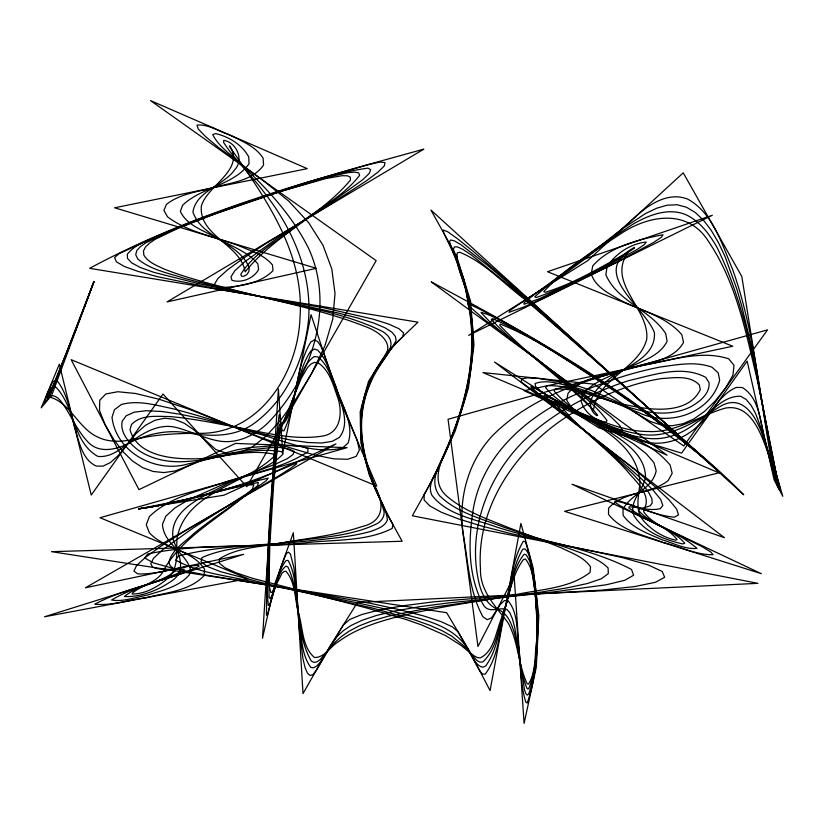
<?xml version="1.0" encoding="UTF-8"?>
<svg xmlns="http://www.w3.org/2000/svg" width="824" height="824" viewBox="0 0 824 824"><rect width="100%" height="100%" fill="white"/><g stroke="black" fill="none" stroke-linecap="round" stroke-linejoin="round"><path stroke-width="1.24" d="M537.248 622.717L537.094 635.366M536.455 641.917C534.591 655.832 536.033 671.951 528.462 684.136L527.133 683.704C518.111 664.484 518.409 641.783 508.109 622.872C495.904 606.495 479.753 591.22 480.464 568.756C476.344 508.223 514.289 452.386 562.72 419.313C592.569 399.29 626.158 384.066 661.847 378.525C674.197 377.886 689.976 374.858 699.38 385.024L700.287 389.68C687.546 415.718 649.034 409.889 625.828 404.79C602.262 400.371 579.416 387.723 555.17 389.124L554.192 391.05C579.962 422.537 637.065 435.742 640.001 482.689C638.961 495.368 634.377 509.86 643.544 520.789C651.846 530.244 663.186 537.475 675.546 540.142L677.05 539.658C668.645 527.926 652.124 524.033 643.832 511.982L643.699 509.901C652.865 495.09 635.191 481.134 626.868 470.679C606.794 448.421 581.754 430.931 562.39 408.148L562.977 406.932C591.169 415.275 617.784 431.488 648.117 431.498C676.174 433.094 699.452 415.43 725.316 408.127C749.706 403.544 760.356 431.673 766.886 449.997C770.162 459.287 772.964 468.753 776.002 478.126C776.177 478.765 777.866 483.822 777.547 480.649C770.945 446.423 764.064 412.237 756.834 378.134C745.617 331.145 735.966 281.767 708.331 241.164C687.546 208.194 647.983 215.188 620.153 234.181C593.785 251.691 565.295 268.325 543.768 291.614L545.292 292.304C574.699 283.312 601.242 266.832 628.115 252.206C606.083 283.302 650.043 308.681 646.686 339.55C638.322 369.451 597.379 378.319 593.455 410.301C563.904 380.266 528.699 355.937 499.818 325.336L500.209 324.048C538.494 339.138 572.289 364.383 607.144 386.085C637.179 405.882 665.689 427.841 694.004 449.966L683.446 439.872M362.241 408.107C355.865 449.224 373.869 488.972 392.801 524.342L392.255 528.39C365.053 542.182 332.515 539.236 302.954 543.129C251.351 547.764 198.677 543.304 147.774 553.934L144.725 558.003L153.336 562.864L173.607 568.519L205.516 574.967L295.579 589.644L371.088 603.467L400.114 609.842L423.32 615.858L440.696 621.502L452.263 626.796L458 631.73L479.702 670.684L482.37 674.053L485.202 674.176C499.416 655.276 499.54 629.227 505.493 607C511.107 585.246 511.549 560.65 523.394 541.162L525.362 541.77C534.117 567.592 537.289 595.196 537.928 622.398C537.567 649.394 536.197 677.503 527.216 702.985L525.774 702.079C520.552 685.269 520.964 667.265 519.12 649.889C516.36 633.666 519.12 613.643 507.79 600.418L504.298 600.696L500.384 604.373L491.588 617.887L487.211 619.679L482.936 616.826C468.98 591.302 468.094 560.99 463.006 532.891C458.36 498.366 467.97 462.398 491.732 436.504C532.149 394.892 589.933 378.525 644.584 364.991C671.982 360.325 701.203 349.809 728.725 358.821L734.009 365.31L732.979 375.002L725.666 387.908L715.139 401.031L704.541 411.382L693.839 418.942L683.044 423.732L672.168 425.74L661.198 424.968L650.136 421.414L615.909 401.206L591.488 390.463L578.767 386.271L565.717 382.861L538.587 378.391L527.391 377.814L521.623 378.978L521.283 381.903C544.355 401.061 574.276 409.744 600.954 422.712C625.097 434.433 652.69 443.631 670.149 465.117L672.199 473.306L668.161 480.536C650.723 494.658 623.778 490.908 608.596 508.202L608.503 514.32C621.44 531.099 644.327 535.003 663.001 542.511C679.553 546.374 695.94 555.046 713.1 554.717L710.546 551.833L701.955 546.58L630.02 511.065L619.699 505.462L614.725 502.094L615.095 500.961C635.335 504.566 653.782 515.433 674.403 517.184L678.523 514.918L676.669 509.067L668.841 499.643L655.039 486.634L635.253 470.041L546.776 400.979L531.078 387.259L531.068 386.054C569.199 407.87 606.845 433.259 650.435 442.756C667.677 445.125 684.796 437.987 697.423 426.472C711.709 414.833 718.549 394.799 736.234 387.465L742.321 387.496C761.87 399.794 760.058 427.316 766.845 447.072C770.049 459.874 772.953 472.791 777.269 485.284C777.856 488.426 781.605 492.958 779.72 486.891C777.475 478.044 774.57 469.371 772.799 460.41C758.822 396.632 754.712 330.548 732.371 268.768C721.711 243.801 713.203 213.416 687.968 199.254C668.717 191.353 649.261 204.177 635.448 216.753M693.139 448.534L701.1 455.929C671.096 431.302 640.258 407.612 607.855 386.188C570.311 362.323 533.334 336.419 492.464 318.631L491.341 319.434C523.498 354.588 567.942 377.783 597.668 415.296L596.772 415.636C582.702 405.758 595.495 387.527 606.619 381.182C622.759 366.896 656.11 358.986 654.421 332.659C644.244 305.704 587.728 272.105 634.47 247.458L634.449 248.137C603.93 268.325 570.63 285.228 536.187 297.567L534.766 296.836C564.873 269.675 598.935 246.376 632.935 224.18C648.395 215.332 667.203 207.566 684.94 214.302C699.504 220.605 709.248 233.892 716.932 247.252C753.28 321.082 760.109 404.502 778.381 483.781C778.309 487.139 776.023 478.538 775.662 477.827C772.088 466.116 768.916 454.282 765.043 442.663C759.378 423.072 745.184 390.885 719.568 406.84C695.116 421.548 668.8 439.831 638.621 433.939C608.833 429.273 582.99 412.845 555.438 401.854L554.119 402.38L561.381 410.404L607.494 450.388L632.729 473.8L642.123 483.843L648.55 492.165L651.846 498.572L652.196 503.062L650.136 505.864L639.62 509.026L638.373 510.272C650.672 524.682 672.58 528.668 684.744 543.294L682.736 543.933C664.463 539.802 644.327 532.098 633.914 515.628C628.424 501.013 643.956 490.301 645.532 476.54C644.656 450.965 617.31 438.007 599.151 424.803C581.857 411.99 558.899 404.708 545.581 387.465L547.311 385.622C578.932 385.251 607.587 402.534 637.838 409.755C655.204 414.338 674.393 414.956 690.811 406.747C699.597 401.752 709.845 394.037 709.093 382.769L705.756 377.371C682.118 364.661 653.689 374.93 629.371 380.461C595.814 391.009 563.956 407.118 536.609 429.345C490.847 466.137 464.273 529.142 480.083 587.028C483.008 596.792 488.91 606.413 498.994 609.894C505.318 612.685 509.16 618.803 511.58 625.025C519.789 645.48 518.461 668.81 527.236 688.864L528.586 688.874C537.99 666.389 536.558 640.681 536.784 616.64C534.642 598.348 536.98 574.06 525.475 559.012L523.549 559.403C511.014 576.069 509.15 598.461 501.806 617.639C495.832 630.947 494.699 651.104 480.104 657.954L477.044 657.428L473.779 655.646L460.606 645.089L445.547 635.551L421.692 624.983L405.758 619.401L365.959 607.782L252.288 578.232L236.22 572.835L225.014 567.767L219.349 563.101L219.483 558.837C238.981 546.405 263.804 547.033 285.846 542.13C311.462 537.887 337.5 534.827 362.21 526.515C384.334 521.489 384.344 503.505 375.239 487.087C365.156 462.274 358.533 434.99 363.003 408.158A182.31 136.712 4.9 0 1 371.099 381.594C375.126 372.397 381.069 364.239 385.642 355.329C393.934 341.064 376.413 330.579 365.094 326.459C322.586 309.803 277.482 301.378 233.46 289.78C209.996 283.683 186.358 277.843 163.77 268.912C156.581 265.4 148.279 262.413 143.901 255.234L143.438 251.052L145.467 247.015L149.566 243.101L155.273 239.269L178.571 228.073L216.65 213.292L281.88 191.075L325.614 178.602L342.053 175.697L347.419 175.8L350.324 177.201L350.447 180.065C320.536 215.878 274.495 235.262 245.13 271.899C240.845 244.347 198.656 236.22 201.365 206.103C207.051 185.493 245.48 169.929 229.7 145.807L229.402 146.404C264.926 197.297 304.798 252.422 299.988 318.023C297.907 373.736 258.932 435.525 197.379 433.28C177.654 433.465 157.837 434.248 138.514 438.584C125.505 441.139 111.384 443.384 98.89 437.554C78.342 429.242 70.854 402.576 49.327 396.952L93.926 281.664L51.788 395.077L41.2 407.859L59.349 364.167L91.237 495.059L162.987 394.016L246.809 486.737L376.156 260.631L150.524 100.6L307.249 168.652L114.608 207.782L316.344 268.325L167.045 301.914L423.845 149.144C309.855 180.559 194.31 211.902 89.651 268.325L417.953 322.184L387.27 351.632L368.493 381.461L360.191 411.825L360.922 442.859L369.173 474.676L383.438 507.429L402.163 541.255L51.5 551.678L446.68 612.716L469.32 650.744L490.074 690.615L520.912 523.394L533.169 567.994L538.824 615.693L536.311 667.183L524.085 723.4L514.166 576.378L477.961 646.5L448.05 419.282L767.556 329.858L683.776 445.959L594.197 384.19L482.967 372.582L718.93 472.842L564.625 511.333L761.366 573.689L572 484.224L724.471 537.712L494.524 362.045L598.904 427.893L681.572 453.128L747.141 361.139L774.179 479.98L782.8 496.275L770.121 454.096L741.827 276.545L683.24 172.824L587.666 260.683L468.691 335.378L712.369 215.26L547.517 271.724L732.732 346.245L524.146 390.7L667.038 455.188L431.251 281.87C542.357 341.455 654.266 404.44 743.712 494.761L430.921 210.027L456.661 256.223L470.545 301.131L473.975 345.009L468.392 388.145L455.25 430.798L436.061 473.244L412.34 515.783L757.895 583.341L357.472 602.416L329.415 647.221L303.016 693.592L293.334 532.757L274.814 583.825L262.495 638.25L278.388 389.031L282.766 453.076L311.07 314.716L337.5 394.521L376.774 486.067L71.163 359.686L138.957 489.631L235.437 443.425L347.069 447.659L100.023 517.73L247.818 578.633L44.496 616.785L243.616 554.356L85.439 587.78L335.976 443.889L223.932 495.203L138.679 508.82L186.718 499.293L244.543 485.243L253.864 484.739L252.371 489.044C223.891 516.02 185.04 533.89 164.656 568.509C159.403 582.012 143.026 584.34 132.767 592.744L132.17 593.991C145.467 594.135 158.507 586.472 168.333 577.851C178.921 567.571 176.243 552.111 176.923 538.855C185.369 491.629 244.563 485.315 274.104 456.352L273.413 454.117C246.016 448.194 217.742 459.699 189.932 458.783C168.086 458.824 136.547 454.292 129.996 429.603L131.552 424.463C141.326 414.214 157.209 416.532 170.032 416.573C188.778 418.211 207.298 421.631 225.755 425.225C257.964 430.447 290.718 441.396 323.575 435.906C341.383 432.301 342.65 411.331 337.613 397.261C333.246 384.963 329.559 370.007 317.807 362.684L314.335 362.406L310.936 364.033L307.62 367.422L301.265 378.298L282.838 423.495L279.975 433.167L277.389 447.844L273.692 483.595L269.829 544.777L269.046 579.385L269.345 586.214L270.797 592.477L271.91 592.363L273.238 590.571L281.993 573.35L283.919 571.547L285.846 571.197C295.919 582.156 294.508 599.728 298.669 613.468C302.985 627.991 302.048 647.19 314.521 657.531C324.872 657.645 330.548 646.057 338.88 641.402C356.019 628.753 376.681 622.316 397.014 616.877C434.65 607.556 473.089 602.159 511.261 595.639C537.289 589.191 568.189 589.582 590.015 572.453L590.53 566.85C583.845 557.024 571.938 553.203 561.772 548.104C544.479 540.884 526.855 534.519 509.314 527.906C487.695 519.12 464.674 511.529 446.711 496.069C429.211 480.897 442.653 458.247 449.554 441.386C463.582 407.427 472.873 370.882 471.678 333.916A237.765 218.401 4.7 0 0 466.6 295.342M83.966 308.341L93.926 281.664L75.159 331.681M93.926 281.664L55.641 381.625L48.389 398.198L44.743 402.895L46.638 395.17L52.654 381.914L55.239 380.544L58.051 381.903C68.124 395.767 70.504 413.535 75.293 429.613C79.413 442.735 82.441 459.617 96.223 466.075L103.01 466.127L110.416 462.552L118.45 455.363L136.176 433.424L145.426 425.339L154.871 420.271L164.491 418.242L174.317 419.231L184.319 423.258L194.516 430.303L215.733 449.482L227.28 453.602L239.537 452.737L252.505 446.886L266.183 436.061L280.572 420.25L295.672 399.455L311.482 373.684L324.883 345.936L332.731 319.218L335.028 293.54L331.784 268.892L322.987 245.274L308.65 222.686L288.771 201.138L263.34 180.621L218.875 147.733L205.609 136.64L198.316 129.111L196.998 125.145C208.276 123.909 218.463 131.418 228.887 134.631C241.185 140.811 255.286 146.044 263.093 158.105L263.577 165.037C252.02 181.733 228.845 182.856 210.934 188.212C195.69 192.105 179.148 194.412 166.417 204.393L163.904 210.46L167.56 216.856C188.109 232.306 214.322 236.56 237.951 245.408C250.022 250.609 263.804 254.4 272.466 264.957L273.002 270.632C259.55 284.589 235.613 287.185 217.062 287.689L214.261 284.61L217.804 278.615L227.692 269.716L243.935 257.902L266.512 243.173L324.677 207.864L365.969 181.136L378.031 172.072L384.355 165.871L384.963 162.544L379.833 162.081L368.987 164.481L342.125 172.123L291.82 187.264L235.273 205.938L194.855 220.729L158.63 235.427L118.934 253.72L114.629 257.572L116.38 261.795L124.166 266.409L138.01 271.405L157.889 276.792L215.785 288.719L324.656 307.96L373.087 319.135L388.877 324.141L399.063 328.776L403.647 333.03L402.617 336.903C385.364 353.341 370.728 373.427 364.342 396.643A188.902 141.656 4.9 0 0 360.541 427.337A229.319 171.969 4.9 0 0 361.355 439.038C362.89 452.685 366.659 465.972 371.377 478.837C375.229 493.082 385.993 505.339 387.393 519.954C384.901 526.598 377.495 528.761 371.521 531.161C353.867 536.249 335.523 537.979 317.322 539.957C271.147 545.55 223.695 544.262 178.489 556.015L175.811 560.114C200.387 574.05 229.906 575.688 256.872 582.774C299.462 591.395 342.228 599.172 384.592 608.885C413.669 618.144 452.551 621.42 469 651.053M76.076 329.075L48.328 397.219C52.767 393.202 58.442 397.868 61.192 401.659C70.792 414.328 76.426 429.706 87.406 441.386C98.365 453.983 116.38 449.863 129.275 442.952C146.662 434.176 166.324 429.613 185.771 432.579C209.193 436.761 235.149 437.802 255.162 422.65C287.226 398.497 304.633 358.924 308.547 319.681C312.131 273.393 292.664 228.65 264.483 192.878C251.722 175.368 235.262 160.649 223.603 142.387L223.747 140.338C236.457 142.305 244.264 159.557 234.819 169.631C223.325 185.977 196.545 190.602 192.898 211.984C202.086 238.383 238.435 241.957 249.178 267.409L248.9 271.539L246.86 274.567L243.986 276.236L241.545 276.225L240.793 274.33C253.874 252.906 277.997 240.876 297.093 225.405C317.807 208.863 343.34 196.648 359.614 175.337L358.697 172.865L354.474 172.092L347.532 172.741L328.199 177.036L269.85 194.711L205.969 217.011L168.714 231.74L145.683 242.895L140.276 246.726L136.753 250.661L135.713 254.74L137.804 259.014C151.142 270.118 168.992 273.249 185.081 278.512C208.225 284.723 231.585 290.027 254.966 295.27C297.752 306.198 342.887 311.802 382.799 331.608C405.408 345.977 374.22 365.187 370.676 381.574A182.032 136.506 4.9 0 0 362.622 408.137C359.861 424.999 361.437 442.334 365.609 458.834C369.317 477.292 379.637 493.586 384.087 511.673A19.436 14.647 3.8 0 1 377.588 523.415C349.654 537.31 317.209 537.258 286.937 542.161C258.685 546.909 228.413 545.776 201.911 557.621L201.066 561.834L207.463 566.551L220.832 571.753L264.648 583.351L372.942 608.184L414.719 619.926L430.283 625.488L442.395 630.854L451.603 636.046L463.85 645.944L477.22 660.766L480.042 662.125L482.916 661.899C497.583 648.138 498.582 625.323 505.143 607.206C511.354 589.86 512.064 568.776 524.105 554.325L525.99 554.645C532.582 563.575 532.541 575.636 534.652 586.183M68.742 348.161L54.456 383.582L47.061 398.229C46.916 393.934 49.419 389.031 53.406 387.105L55.867 387.198C74.963 406.304 72.378 442.272 97.881 456.403C113.259 458.082 124.651 444.878 136.918 437.76C148.001 430.344 161.205 424.195 174.822 427.141C189.345 430.591 202.673 437.76 217.33 440.696C236.148 444.579 254.616 435.793 267.944 422.897C311.4 378.288 335.811 307.197 308.444 248.076C293.591 218.391 271.405 193.28 247.571 170.475C236.673 158.074 220.245 149.432 212.685 134.57L215.682 133.581C228.99 136.774 242.153 144.694 248.776 156.993L249.023 163.832C233.11 185.75 201.674 186.873 182.609 205.269L180.343 211.346C186.832 225.642 203.837 230.349 216.382 237.94C230.555 245.789 247.025 251.227 257.84 263.834L258.623 269.458C253.844 278.419 241.679 283.302 232.007 280.345L230.936 276.895L234.727 270.849L244.368 262.073L276.648 238.651L334.925 199.748L362.756 179.714L369.214 173.462L370.687 169.703L367.947 168.106C318.991 175.1 272.456 194.557 225.477 209.626C206.144 216.547 186.945 223.86 167.972 231.75C154.387 238.754 137.145 241.762 127.318 254.235L127.493 258.375L131.531 262.763L140.173 267.429L154.129 272.435L197.997 283.466L336.964 312.729L358.121 318.116L374.044 323.142L385.076 327.828L391.946 332.237L395.386 336.408L396.107 340.384C389.227 354.917 375.878 366 370.233 381.553A181.754 136.3 4.9 0 0 362.241 408.107M445.66 452.026L456.465 425.452L463.407 404.141A304.571 279.707 9.6 0 0 471.194 366.577A249.106 228.784 5.8 0 0 472.255 323.07L469.237 300.997L463.603 278.677L457.557 261.744L443.796 233.12L443.219 229.937L447.937 231.915L457.948 239.073L473.244 251.392L519.697 291.552L587.316 352.394M445.681 452.026A667.543 614.889 26.6 0 1 424.185 494.503L424.123 500.024L429.819 505.936L441.273 512.229L458.505 518.914L481.504 525.99L510.272 533.458L622.491 557.632L648.2 564.934L662.249 571.485L664.649 577.284L655.389 582.311L634.48 586.595L601.911 590.118L510.54 595.464L433.712 601.839L404.017 605.63L380.152 609.822L362.097 614.416L349.86 619.421L343.443 624.819L316.22 670.406L313.048 674.588L310.133 675.526L307.486 673.229L305.107 667.697L302.985 658.922L299.514 631.658L296.897 594.722L293.921 567.757L290.398 554.037L288.431 552.142L286.319 553.563L281.808 564.697L275.597 584.237L267.337 615.466L266.461 615.147C266.873 548.351 271.137 481.144 279.12 414.833L279.933 415.492L281.314 427.481L282.416 430.736L283.899 430.839C297.546 402.915 294.59 368.874 310.833 341.991L314.243 340.034L317.621 341.486L320.969 346.348L324.285 354.619L339.107 395.994L357.142 440.294L359.357 450.038L356.174 456.372L347.615 459.298L333.658 458.824L314.325 454.951L289.595 447.659L259.467 436.967L188.675 409.085L159.228 399.29L135.61 393.501L117.832 391.73L105.884 393.954L99.776 400.176L99.498 410.414L105.06 424.659L113.753 439.522L122.9 451.634L132.499 460.997L142.542 467.61L153.027 471.462L163.966 472.574L175.358 470.926L211.789 456.548L237.333 449.729L250.455 447.494L277.42 445.403L291.253 445.547L302.408 446.587L307.949 448.658L307.898 451.758C282.725 468.289 251.701 473.089 223.541 482.699C198.007 491.351 169.291 497.119 149.381 516.586L146.26 524.703L149.309 532.675C164.584 549.484 192.25 549.649 204.661 569.415L203.93 575.791C189.18 591.282 165.727 592.477 146.157 597.709C129.172 599.707 111.951 605.908 94.801 604.208C127.329 586.873 165.449 581.95 198.955 566.335L198.718 565.274C178.18 566.479 158.455 574.73 137.752 573.885L133.941 571.135L136.527 565.614L145.488 557.323L160.845 546.271L182.578 532.438L279.161 475.603L290.656 468.289L296.475 464.025L296.63 462.81C246.428 485.398 193.177 500.765 138.679 508.82C179.272 503.443 218.154 489.209 258.355 482.565L257.727 485.521C237.415 502.887 214.322 516.699 193.671 533.694C184.772 542.326 171.691 549.629 168.858 562.565L170.146 565.676L174.451 569.436L174.966 571.063C160.567 583.299 138.906 584.453 124.403 596.545C141.738 597.287 159.866 589.593 173.864 579.426C186.966 568.581 177.634 552.039 173.205 539.401C168.044 509.551 204.095 496.47 225.055 485.058C243.75 474.336 268.119 469.834 283.116 453.931L281.654 451.696C250.702 446.134 219.864 459.153 189.026 461.286C171.021 463.026 151.915 460.194 137.062 449.255C128.781 442.519 119.882 432.755 122.189 421.208L126.227 415.76L134.219 412.175L146.188 410.723L161.885 411.495L180.827 414.328L202.251 418.849L270.375 435.793L290.439 439.985L307.723 442.498L321.741 442.993L332.268 441.314L339.354 437.493C350.869 422.733 340.57 402.988 335.78 387.476C330.805 376.898 327.591 364.002 317.662 356.874L314.202 356.555C300.204 366.381 298.762 386.157 292.232 400.928C289.605 410.949 283.981 419.663 279.841 428.995C271.446 484.574 267.563 541.512 269.149 597.668L270.097 598.523C277.029 588.769 276.267 573.834 285.949 566.119L287.895 566.984C301.708 596.38 294.817 632.708 311.328 661.085L314.068 662.424L316.983 661.837L320.042 659.653L335.543 641.845L341.507 636.489L349.139 631.153L359.027 625.952L371.83 620.977L388.053 616.239L431.168 607.515L542.12 591.931L567.077 587.883L587.244 583.546L601.263 578.809L608.308 573.628L608.102 567.973C597.658 557.529 582.733 553.965 569.425 548.588C547.991 541.337 526.361 534.704 504.875 527.587C482.359 518.955 457.104 512.93 439.398 495.564C426.472 477.848 444.497 458.577 449.78 441.396C463.861 407.447 473.213 370.913 472.07 333.947M138.679 508.82C182.784 502.836 225.127 488.272 268.171 478.147L266.204 480.701L258.056 486.479L192.342 528.544L162.256 550.072L153.552 558.229L150.73 563.832L152.79 567.211C162.792 571.104 173.668 568.406 184.082 569.178L184.061 570.332C160.711 581.991 133.849 586.482 111.57 600.016C123.476 602.025 135.569 597.225 147.228 595.134C161.957 590.478 178.767 587.059 189.304 574.843L190.272 568.478C184.432 551.668 163.451 543.253 162.472 524.311L165.83 516.205L174.873 507.975L188.614 499.746L224.303 483.884L276.267 463.768L287.288 458.638L293.076 454.498L293.983 451.367C281.159 444.146 264.937 448.967 250.97 449.605C229.618 452.531 209.172 459.637 188.109 463.902C155.52 473.728 116.019 452.036 112.023 417.294L114.433 409.734L121.334 404.491C138.483 399.794 156.066 405.315 172.916 408.735C199.336 415.626 225.354 423.917 251.413 432.054C280.881 438.811 312.069 455.651 342.743 447.885L348.13 442.972C354.639 423.371 341.002 404.275 335.636 385.931C330.311 373.756 327.169 359.738 317.58 350.035L314.171 349.057L310.761 351.076C301.872 364.105 299.04 380.08 294.333 394.871C290.553 404.162 290.625 416.336 283.322 423.649L280.829 423.361L279.769 424.02C272.775 453.231 273.867 484.007 270.787 513.836C270.076 544.273 264.998 575.234 268.325 605.506L269.376 604.775C275.813 590.447 276.236 573.164 286.082 560.557L288.101 560.433C297.021 576.069 294.817 595.927 298.339 613.272C302.109 631.05 299.668 652.268 310.792 667.44L313.614 667.79L316.601 666.122L319.733 662.856L333.226 641.803L337.521 636.2L343.278 630.71L351.24 625.385L362.117 620.276L376.64 615.425L395.541 610.893L419.529 606.701L448.864 602.89L549.907 592.404L606.309 584.762L624.674 580.323L633.574 575.255L631.534 569.487C589.551 547.507 541.337 541.44 496.522 527.01C474.377 518.883 446.866 515.052 431.807 495.039C427.429 485.563 434.032 476.293 437.956 467.95C442.241 459.226 446.289 450.378 450.017 441.396C464.149 407.468 473.543 370.954 472.461 333.988M660.961 419.488C615.734 378.813 570.435 338.211 524.064 298.844C503.042 283.065 484.368 262.207 459.679 252.226L457.269 252.906C455.414 267.233 464.993 281.015 466.755 295.311M673.795 431.086L586.163 352.25L517.266 291.964L471.41 255.007L462.861 249.394L457.402 246.86L454.488 246.891L453.488 248.9L453.849 252.36L465.859 289.78M670.169 427.708L720.825 473.543C686.433 441.118 648.457 412.742 609.266 386.404C563.472 356.637 517.07 327.046 467.867 303.376L468.135 305.23L484.615 319.743L575.657 388.331L610.934 416.8L619.699 425.462L622.542 430.406L619.473 431.632C600.48 425.153 576.954 418.901 566.716 400.176L568.076 393.202C583.464 376.712 607.813 374.343 628.434 368.472C647.118 362.426 672.786 361.427 683.508 342.485L681.891 334.822C666.06 316.138 640.65 310.782 619.71 299.812C608.751 293.303 595.433 287.071 591.271 273.98L592.734 265.936C609.544 246.603 638.755 239.434 663.032 234.737L661.301 237.333L653.185 242.689L617.794 261.682L540.935 299.256L524.651 306.662L509.057 312.337L509.768 310.617L528.174 298.031A789.217 516.463 -4.6 0 0 635.459 216.753M654.071 413.133L678.863 435.659M469.083 650.981C472.863 656.718 475.263 665.401 482.689 667.255L485.594 666.091C498.077 649.219 499.293 626.714 505.318 607.103C511.024 588.006 512.281 566.747 522.653 549.443L524.692 548.763C530.337 553.409 530.12 561.947 532.067 568.509M466.302 289.821C462.81 273.084 454.395 257.943 449.502 241.751L450.594 239.99L454.24 240.804L461.131 244.841L487.344 265.184L507.697 282.457L586.74 352.322L709.052 462.944C674.362 432.425 637.117 404.903 598.471 379.607C576.749 365.372 554.614 351.745 532.222 338.592C515.33 329.827 499.509 317.456 481.082 312.368C499.766 334.441 526.824 349.046 548.331 368.38C567.901 385.519 591.663 399.29 607.01 420.58L605.599 422.393C594.578 420.374 584 411.99 581.126 400.917L582.722 394.037C594.331 380.729 612.139 375.765 627.558 368.266C641.474 360.994 659.715 356.442 667.1 341.239L665.72 333.586C650.301 309.628 617.289 301.584 605.856 274.742L607.072 266.739C615.476 253.617 630.782 243.564 646.263 242.04L644.275 244.687L636.406 249.93L589.572 274.938L539.504 298.669L524.043 304.283L523.868 302.964L535.24 293.694L583.763 258.489L622.233 228.876L645.686 213.447L656.687 208.225L667.152 205.186L677.081 204.754L686.423 207.205L695.209 212.417L703.439 220.162L711.133 230.215L718.301 242.338L724.955 256.305L736.78 288.853L741.971 306.94L751.066 344.937L769.956 444.229L779.102 487.818L774.982 476.694L762.952 433.094L755.546 413.38L751.148 405.408L746.214 399.506L740.725 396.282C722.473 395.53 710.751 413.442 696.661 422.444C683.446 433.053 666.863 439.985 649.683 438.543C610.831 435.01 578.953 410.043 544.067 395.386L544.891 397.23L550.247 402.297L608.493 450.131L640.969 478.311L653.144 490.249L660.735 499.519L662.826 505.483L660.354 508.604C649.961 511.271 639.517 507.162 629.103 506.801L628.97 508.058C650.517 523.23 677.071 531.202 697.011 548.393C685.053 549.577 673.548 543.119 662.269 539.854C648.323 533.612 632.214 528.411 623.129 515.309L622.985 509.17C631.04 493.854 652.649 488.92 656.182 470.762L653.885 462.542L645.975 453.447L633.409 443.724L600.057 423.752L551.101 397.58L540.832 391.225L535.631 386.538L535.136 383.479C549 378.597 564.234 385.601 577.985 388.382C598.852 394.521 618.134 404.749 638.415 412.422C668.192 427.203 710.638 413.679 719.671 380.194L718.24 372.87L712.049 367.257C695.363 361.025 677.318 364.754 660.23 367.02C632.08 372.551 604.775 381.605 578.541 393.161C529.76 414.421 483.647 452.664 473.543 507.481C468.197 539.576 467.424 575.193 483.183 604.61C488.653 614.076 498.86 606.979 506.709 609.296L509.788 612.572L512.476 618.937L514.804 627.867L524.466 689.523L525.866 693.674L527.278 695.065L528.678 694.086C536.651 671.323 537.124 646.49 537.588 622.553M466.116 289.863A237.374 218.082 4.7 0 1 472.399 333.988M531.15 568.519A544.808 389.701 12.5 0 1 537.063 622.501M465.663 289.821A237.693 218.36 4.7 0 1 472.008 333.957M534.271 586.173A547.929 391.812 12.6 0 1 536.99 622.687"/></g></svg>
